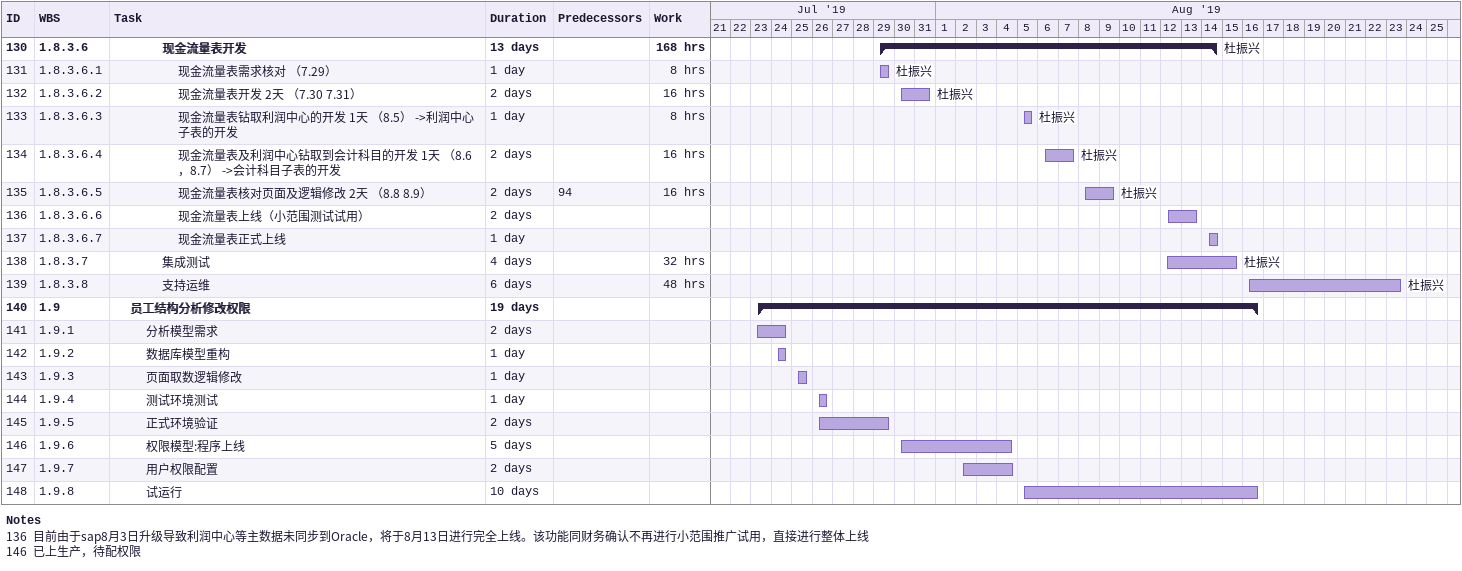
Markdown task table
| ID | WBS | Task | Duration | Start | Finish | Predecessors | Resources | Work (h) |
|---|---|---|---|---|---|---|---|---|
| 130 | 1.8.3.6 | **现金流量表开发** | 13d | 2019-07-29 | 2019-08-14 |  | 杜振兴 | 168 |
| 131 | 1.8.3.6.1 | 现金流量表需求核对 （7.29） | 1d | 2019-07-29 | 2019-07-29 |  | 杜振兴 | 8 |
| 132 | 1.8.3.6.2 | 现金流量表开发 2天 （7.30 7.31） | 2d | 2019-07-30 | 2019-07-31 |  | 杜振兴 | 16 |
| 133 | 1.8.3.6.3 | 现金流量表钻取利润中心的开发 1天 （8.5） ->利润中心子表的开发 | 1d | 2019-08-05 | 2019-08-05 |  | 杜振兴 | 8 |
| 134 | 1.8.3.6.4 | 现金流量表及利润中心钻取到会计科目的开发 1天 （8.6，8.7） ->会计科目子表的开发 | 2d | 2019-08-06 | 2019-08-07 |  | 杜振兴 | 16 |
| 135 | 1.8.3.6.5 | 现金流量表核对页面及逻辑修改 2天 （8.8 8.9） | 2d | 2019-08-08 | 2019-08-09 | 94 | 杜振兴 | 16 |
| 136 | 1.8.3.6.6 | 现金流量表上线（小范围测试试用） | 2d | 2019-08-12 | 2019-08-13 |  |  |  |
| 137 | 1.8.3.6.7 | 现金流量表正式上线 | 1d | 2019-08-14 | 2019-08-14 |  |  |  |
| 138 | 1.8.3.7 | 集成测试 | 4d | 2019-08-12 | 2019-08-15 |  | 杜振兴 | 32 |
| 139 | 1.8.3.8 | 支持运维 | 6d | 2019-08-16 | 2019-08-23 |  | 杜振兴 | 48 |
| 140 | 1.9 | **员工结构分析修改权限** | 19d | 2019-07-23 | 2019-08-16 |  |  |  |
| 141 | 1.9.1 | 分析模型需求 | 2d | 2019-07-23 | 2019-07-24 |  |  |  |
| 142 | 1.9.2 | 数据库模型重构 | 1d | 2019-07-24 | 2019-07-24 |  |  |  |
| 143 | 1.9.3 | 页面取数逻辑修改 | 1d | 2019-07-25 | 2019-07-25 |  |  |  |
| 144 | 1.9.4 | 测试环境测试 | 1d | 2019-07-26 | 2019-07-26 |  |  |  |
| 145 | 1.9.5 | 正式环境验证 | 2d | 2019-07-26 | 2019-07-29 |  |  |  |
| 146 | 1.9.6 | 权限模型:程序上线 | 5d | 2019-07-30 | 2019-08-04 |  |  |  |
| 147 | 1.9.7 | 用户权限配置 | 2d | 2019-08-02 | 2019-08-04 |  |  |  |
| 148 | 1.9.8 | 试运行 | 10d | 2019-08-05 | 2019-08-16 |  |  |  |

Notes
- 136: 目前由于sap8月3日升级导致利润中心等主数据未同步到Oracle，将于8月13日进行完全上线。该功能同财务确认不再进行小范围推广试用，直接进行整体上线
- 146: 已上生产，待配权限
